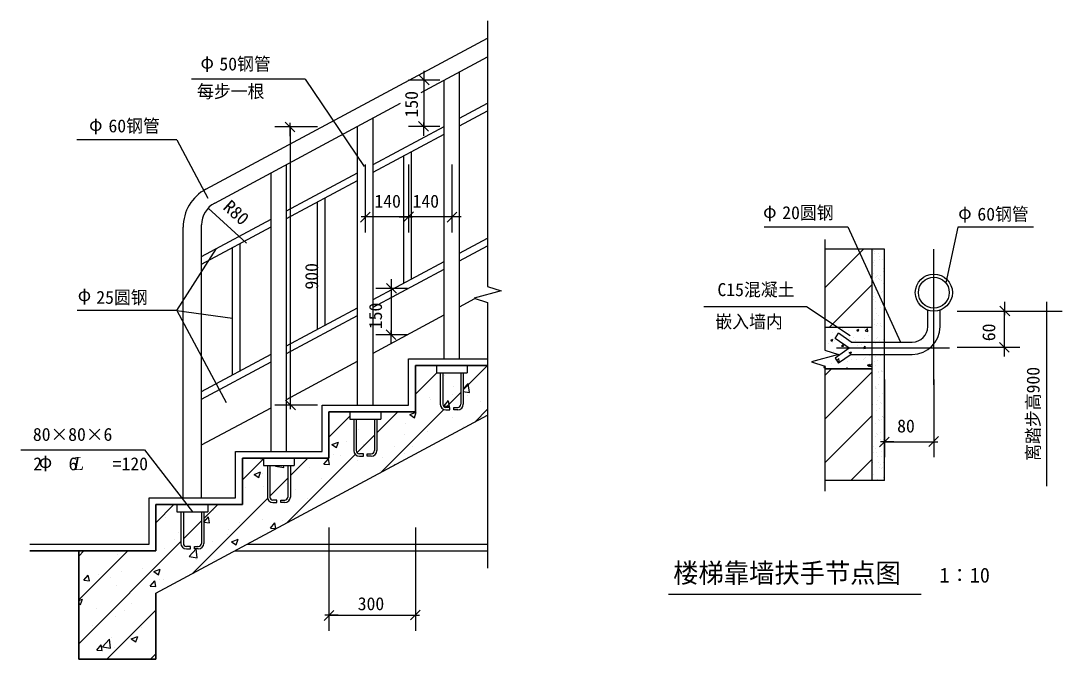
# Model space of a CAD drawing. Header units: metres. Extents: x 1151 to 20515, y -10384 to 12383.
# Drawn here: x 3057 to 19915, y 2057 to 12383 of the extents above; entities that cross this region are included whole.
import ezdxf

# ---------------------------------------------------------------- set-up
doc = ezdxf.new("R2010")
doc.units = ezdxf.units.M
for name, color, linetype in [('OTHER', 7, 'Continuous'), ('PUB_DIM', 3, 'Continuous'), ('PUB_TEXT', 7, 'Continuous')]:
    doc.layers.add(name, color=color, linetype=linetype)

# ---------------------------------------------------------------- blocks, each defined once
blk = doc.blocks.new('_DIMX')
blk.add_line((-150, 0), (65.55, 0))
blk.add_lwpolyline([(-78.91, -75.39), (77.8, 83.92)])

msp = doc.modelspace()

# ---------------------------------------------------------------- linework, layer by layer
for p, q in [((6053.32, 9659.74), (10613.5, 12102.69)), ((9536.16, 11225.54), (10613.5, 11802.69)), ((10158.87, 6917.18), (10158.87, 11559.14)), ((7660.34, 11437.78), (5818.1, 11437.78)), ((7660.34, 11437.78), (8614.9, 10027.02)), ((9908.87, 6917.18), (9908.87, 11425.21)), ((6194.98, 9435.63), (9205.37, 11048.34)), ((10158.87, 10809.14), (10613.5, 11052.69)), ((8758.87, 6167.18), (8758.87, 10809.14)), ((10158.87, 10684.14), (10613.5, 10927.69)), ((8508.87, 6167.18), (8508.87, 10675.21)), ((8758.87, 10059.14), (9908.87, 10675.21)), ((5584.72, 10459.46), (3961.07, 10459.46)), ((5584.72, 10459.46), (6084.99, 9516.42)), ((8758.87, 9934.14), (9908.87, 10550.21)), ((9258.87, 8141.26), (9258.87, 10202)), ((9383.87, 8208.22), (9383.87, 10268.96)), ((7358.87, 5417.18), (7358.87, 10059.14)), ((7108.87, 5417.18), (7108.87, 9925.21)), ((7358.87, 9309.14), (8508.87, 9925.21)), ((7358.87, 9184.14), (8508.87, 9800.21)), ((7858.87, 7391.26), (7858.87, 9452)), ((7983.87, 7458.22), (7983.87, 9518.96)), ((5983.87, 8572.53), (7108.87, 9175.21)), ((5683.87, 4667.18), (5683.87, 9042.7)), ((5983.87, 4667.18), (5983.87, 9083.04)), ((5983.87, 8447.53), (7108.87, 9050.21)), ((15090.59, 9053.03), (16443.33, 9053.03)), ((16443.33, 9053.03), (17299.65, 7186.74)), ((18227.71, 9045.39), (18029.68, 8146.65)), ((19453.29, 9045.39), (18227.71, 9045.39)), ((6608.87, 6721.61), (6608.87, 8782.36)), ((10158.87, 8623.4), (10613.5, 8866.95)), ((5584.72, 7697.28), (6223.42, 8700.86)), ((6483.87, 6654.65), (6483.87, 8715.39)), ((10158.87, 8498.4), (10613.5, 8741.95)), ((17037.51, 8687.3), (16074.15, 8687.3)), ((16074.15, 8062.37), (16699.09, 8687.3)), ((16837.51, 4948.93), (16837.51, 8687.3)), ((16837.51, 4948.93), (16837.51, 8687.3)), ((16854.83, 8662.88), (16854.83, 8662.88)), ((16873.26, 8645.99), (16873.26, 8645.99)), ((16875.1, 8616.26), (16875.1, 8616.26)), ((16935.34, 8622.6), (16935.34, 8622.6)), ((17037.51, 4948.93), (17037.51, 8687.3)), ((17837.51, 6497.23), (17837.51, 8687.3)), ((8758.87, 7873.4), (9908.87, 8489.47)), ((16864.3, 8468.91), (16864.3, 8468.91)), ((16880.58, 8511.19), (16880.58, 8511.19)), ((16960.26, 8566.27), (16960.26, 8566.27)), ((16961.88, 8521.9), (16961.88, 8521.9)), ((17010.32, 8522.51), (17010.32, 8522.51)), ((8758.87, 7748.4), (9908.87, 8364.47)), ((16864.61, 8290.69), (16864.61, 8290.69)), ((16881.4, 8423.58), (16881.4, 8423.58)), ((16972.78, 8264.42), (16972.78, 8264.42)), ((17016.11, 8372.19), (17016.11, 8372.19)), ((17016.62, 8329.82), (17016.62, 8329.82)), ((16141.03, 7422.14), (16837.51, 8118.62)), ((16887.7, 8230.9), (16887.7, 8230.9)), ((16902.89, 8245.36), (16902.89, 8245.36)), ((16920.73, 8257.57), (16920.73, 8257.57)), ((16945.06, 8218.5), (16945.06, 8218.5)), ((16964.15, 8199.48), (16964.15, 8199.48)), ((16982.58, 8182.59), (16982.58, 8182.59)), ((17022.92, 8137.14), (17022.92, 8137.14)), ((16868.5, 7923.9), (16868.5, 7923.9)), ((16877.1, 7992.91), (16877.1, 7992.91)), ((16894, 8038.22), (16894, 8038.22)), ((16983.65, 7994.95), (16983.65, 7994.95)), ((17012.93, 8010.79), (17012.93, 8010.79)), ((17025.82, 7968.09), (17025.82, 7968.09)), ((17029.22, 7944.46), (17029.22, 7944.46)), ((10158.87, 7759.14), (10405.33, 7891.17)), ((14114.19, 7762.45), (15775.7, 7762.45)), ((15775.7, 7762.45), (16484.95, 7293.92)), ((16866.22, 7870.81), (16866.22, 7870.81)), ((16886.93, 7907.01), (16886.93, 7907.01)), ((16900.3, 7845.53), (16900.3, 7845.53)), ((16973.93, 7827.29), (16973.93, 7827.29)), ((19664.88, 7536.74), (19664.88, 7836.74)), ((5584.72, 7697.28), (3968.18, 7697.28)), ((5584.72, 7697.28), (6483.87, 7573.34)), ((5584.72, 7697.28), (6381.26, 6210.42)), ((7358.87, 7123.4), (8508.87, 7739.47)), ((7358.87, 7001.25), (8508.87, 7617.32)), ((8758.87, 7009.14), (9908.87, 7625.21)), ((16888.01, 7735.43), (16888.01, 7735.43)), ((16906.6, 7652.85), (16906.6, 7652.85)), ((16946.98, 7620.4), (16946.98, 7620.4)), ((16969.3, 7746.13), (16969.3, 7746.13)), ((17035.52, 7751.78), (17035.52, 7751.78)), ((17737.51, 7436.74), (17737.51, 7703.9)), ((17937.51, 7436.74), (17937.51, 7703.9)), ((19130.18, 7686.74), (19914.88, 7686.74)), ((19664.88, 4856.25), (19664.88, 7685.74)), ((16837.51, 7422.14), (16074.15, 7422.14)), ((16837.51, 7422.14), (16074.15, 7422.14)), ((16875.93, 7466.7), (16875.93, 7466.7)), ((16878.28, 7551.71), (16878.28, 7551.71)), ((16912.89, 7460.17), (16912.89, 7460.17)), ((16928.15, 7481.8), (16928.15, 7481.8)), ((16977.81, 7460.5), (16977.81, 7460.5)), ((16980.21, 7488.65), (16980.21, 7488.65)), ((16996.24, 7443.61), (16996.24, 7443.61)), ((16203.68, 7337.97), (16203.68, 7337.97)), ((16238.28, 7246.87), (16295.68, 7328.76)), ((16497.33, 7186.74), (16295.68, 7328.76)), ((16353.46, 7412.29), (16353.46, 7412.29)), ((16460.39, 7373.18), (16460.39, 7373.18)), ((16536.46, 7256.49), (16536.46, 7256.49)), ((16588.94, 7379.1), (16623.95, 7392.54)), ((16588.94, 7379.1), (16613.81, 7362.32)), ((16613.75, 7362.27), (16623.89, 7392.48)), ((16712.95, 7405.19), (16712.95, 7405.19)), ((16726.88, 7366.07), (16765.83, 7406.66)), ((16726.88, 7366.07), (16771.35, 7359.17)), ((16771.3, 7359.14), (16765.77, 7406.62)), ((16771.58, 7296.95), (16771.58, 7296.95)), ((16919.19, 7267.49), (16919.19, 7267.49)), ((17027.74, 7369.99), (17027.74, 7369.99)), ((16136.21, 7163.68), (16136.21, 7163.68)), ((16168.82, 7217.83), (16203.83, 7231.27)), ((16168.82, 7217.83), (16193.7, 7201.06)), ((16188.39, 7196.85), (16188.39, 7196.85)), ((16193.64, 7201), (16203.78, 7231.22)), ((16197.6, 7171.53), (16197.6, 7171.53)), ((16221.93, 7215.08), (16221.93, 7215.08)), ((16465.65, 7086.74), (16238.28, 7246.87)), ((16465.65, 7086.74), (16238.28, 6926.61)), ((18091.01, 7086.74), (16261.84, 7086.74)), ((16297.7, 7219.56), (16297.7, 7219.56)), ((16308.2, 7087.06), (16308.2, 7087.06)), ((16343.08, 7120.35), (16367.19, 7149.07)), ((16343.08, 7120.35), (16372.97, 7117.73)), ((16347.1, 7231.56), (16347.1, 7231.56)), ((16372.92, 7117.68), (16367.14, 7149.02)), ((16403.12, 7152.4), (16403.12, 7152.4)), ((16454.31, 7206.73), (16454.31, 7206.73)), ((16479.99, 7246.9), (16479.99, 7246.9)), ((16497.33, 7186.74), (17487.51, 7186.74)), ((16564.61, 7208.28), (16564.61, 7208.28)), ((16599.79, 7137.12), (16599.79, 7137.12)), ((16670.03, 7141.12), (16670.03, 7141.12)), ((16701.71, 7088.97), (16725.82, 7117.7)), ((16701.71, 7088.97), (16727.19, 7086.74)), ((16706.87, 7238.74), (16706.87, 7238.74)), ((16720.7, 7100.86), (16720.7, 7100.86)), ((16731.47, 7086.74), (16725.77, 7117.64)), ((16727.19, 7086.74), (16731.6, 7086.36)), ((16731.55, 7086.3), (16731.47, 7086.74)), ((16831.52, 7197.01), (16831.52, 7197.01)), ((16882.16, 7184.92), (16882.16, 7184.92)), ((16884.53, 7217.14), (16884.53, 7217.14)), ((16900.59, 7168.03), (16900.59, 7168.03)), ((16914.53, 7243.15), (16914.53, 7243.15)), ((16956.7, 7216.29), (16956.7, 7216.29)), ((16987.59, 7088.31), (16987.59, 7088.31)), ((17020.35, 7235.02), (17020.35, 7235.02)), ((5983.87, 6386.79), (7108.87, 6989.47)), ((9333.87, 6917.18), (10613.5, 6917.18)), ((9333.87, 6167.18), (9333.87, 6917.18)), ((16090.39, 7017.88), (16090.39, 7017.88)), ((16191.52, 7005.08), (16191.52, 7005.08)), ((16198.22, 6965.41), (16198.22, 6965.41)), ((16215.56, 7034.36), (16215.56, 7034.36)), ((16238.28, 6926.61), (16295.68, 6844.73)), ((16266.99, 6886.76), (16298.5, 6919.6)), ((16497.33, 6986.75), (16295.68, 6844.73)), ((16303.97, 6872.08), (16298.44, 6919.56)), ((16404.93, 7059.29), (16404.93, 7059.29)), ((16448.23, 7040.28), (16448.23, 7040.28)), ((16465.13, 6954.13), (16465.13, 6954.13)), ((16467.28, 7016.52), (16502.29, 7029.96)), ((16467.28, 7016.52), (16492.15, 6999.75)), ((16492.1, 6999.69), (16502.23, 7029.91)), ((16497.33, 6986.74), (17487.51, 6986.74)), ((16499.16, 6912.09), (16499.16, 6912.09)), ((16700.79, 7072.29), (16700.79, 7072.29)), ((16714.34, 6920.13), (16714.34, 6920.13)), ((16732.05, 6942.85), (16732.05, 6942.85)), ((16790.75, 6962.14), (16790.75, 6962.14)), ((16843.38, 6952.81), (16843.38, 6952.81)), ((16895.43, 6959.66), (16895.43, 6959.66)), ((16976.73, 6970.36), (16976.73, 6970.36)), ((17037.46, 6965.88), (17037.46, 6965.88)), ((5983.87, 6261.79), (7108.87, 6864.47)), ((7358.87, 6259.14), (8508.87, 6875.21)), ((9443.87, 6807.18), (10613.5, 6807.18)), ((9443.87, 6057.18), (9443.87, 6807.18)), ((10613.5, 6805.81), (9443.87, 6805.81)), ((9443.87, 6805.81), (9443.87, 6057.18)), ((9783.87, 6807.18), (9783.87, 6690.23)), ((10219.9, 6412.21), (10613.5, 6805.81)), ((10283.87, 6807.18), (10283.87, 6690.23)), ((16053.83, 6775.63), (16077.93, 6804.35)), ((16053.83, 6775.63), (16083.72, 6773.01)), ((16837.51, 6755.04), (16071.27, 6755.04)), ((16074.15, 6755.04), (16837.51, 6755.04)), ((16074.15, 6648.16), (16181.04, 6755.04)), ((16083.66, 6772.96), (16077.88, 6804.3)), ((16185.44, 6838.63), (16185.44, 6838.63)), ((16273.39, 6862.08), (16273.39, 6862.08)), ((16283.7, 6875.27), (16304.02, 6872.11)), ((16421.52, 6755.04), (16436.56, 6772.98)), ((16439.81, 6755.04), (16436.51, 6772.92)), ((16442.15, 6873.84), (16442.15, 6873.84)), ((16589.17, 6903.65), (16589.17, 6903.65)), ((16694.71, 6905.85), (16694.71, 6905.85)), ((16765.73, 6815.21), (16800.74, 6828.65)), ((16765.73, 6815.21), (16790.6, 6798.44)), ((16790.55, 6798.38), (16800.69, 6828.6)), ((16793.17, 6796.25), (16832.12, 6836.84)), ((16793.17, 6796.25), (16837.51, 6789.37)), ((16837.51, 6789.95), (16832.06, 6836.8)), ((16877.86, 6868.6), (16877.86, 6868.6)), ((16891.94, 6812.73), (16891.94, 6812.73)), ((16931.79, 6882.12), (16931.79, 6882.12)), ((9443.87, 6343.29), (9790.81, 6690.23)), ((9783.87, 6690.23), (10283.87, 6690.23)), ((9847.85, 6690.23), (9847.85, 6180.23)), ((9887.85, 6690.23), (9887.85, 6180.23)), ((9923.23, 6650.62), (9923.23, 6650.62)), ((10179.9, 6690.23), (10179.9, 6180.23)), ((10219.9, 6690.23), (10219.9, 6180.23)), ((16074.15, 5941.05), (16837.51, 6704.41)), ((16935.58, 6706.03), (16935.58, 6706.03)), ((16938.09, 6689.44), (16938.09, 6689.44)), ((16958.62, 6618.19), (16958.62, 6618.19)), ((16987.63, 6712.88), (16987.63, 6712.88)), ((16991.47, 6721.53), (16991.47, 6721.53)), ((17009.91, 6704.64), (17009.91, 6704.64)), ((10066.49, 6472.04), (10066.49, 6472.04)), ((10219.9, 6428.92), (10301.27, 6513.73)), ((10317.8, 6371.27), (10301.23, 6513.72)), ((10610.52, 6412.92), (10610.52, 6412.92)), ((16845.4, 6491.36), (16845.4, 6491.36)), ((16887.57, 6464.49), (16887.57, 6464.49)), ((16891.95, 6441.37), (16891.95, 6441.37)), ((16895.82, 6445.95), (16895.82, 6445.95)), ((16914.26, 6429.06), (16914.26, 6429.06)), ((16944.39, 6496.76), (16944.39, 6496.76)), ((17027.78, 6459.25), (17027.78, 6459.25)), ((9666.91, 6288.69), (9666.91, 6288.69)), ((9692.89, 6260.52), (9692.89, 6260.52)), ((9907.47, 6152.41), (9979.78, 6238.59)), ((9937.92, 6130.23), (10179.9, 6372.21)), ((9997.08, 6144.55), (9979.74, 6238.57)), ((10042.42, 6338.12), (10042.42, 6338.12)), ((10219.9, 6386.46), (10317.84, 6371.27)), ((10282.65, 6321.27), (10282.65, 6321.27)), ((16926.16, 6240.95), (16926.16, 6240.95)), ((16950.69, 6304.08), (16950.69, 6304.08)), ((17001.26, 6349.34), (17001.26, 6349.34)), ((5983.87, 5522.53), (7108.87, 6125.21)), ((7933.87, 6167.18), (9333.87, 6167.18)), ((7933.87, 5417.18), (7933.87, 6167.18)), ((8884.56, 5076.87), (9904.37, 6096.69)), ((9907.47, 6152.41), (9997.12, 6144.56)), ((10002.08, 6130.23), (9937.85, 6130.23)), ((9937.85, 6090.23), (10002.08, 6090.23)), ((10002.08, 6090.23), (10002.08, 6130.23)), ((10065.66, 6130.23), (10129.9, 6130.23)), ((10065.66, 6090.23), (10065.66, 6130.23)), ((10129.9, 6090.23), (10065.66, 6090.23)), ((10407.55, 5892.76), (10613.5, 6098.71)), ((10493.63, 6226.69), (10493.63, 6226.69)), ((16850.8, 6177.04), (16850.8, 6177.04)), ((16902.85, 6183.89), (16902.85, 6183.89)), ((16905.61, 6073.75), (16905.61, 6073.75)), ((16956.99, 6111.39), (16956.99, 6111.39)), ((16968.33, 6214.08), (16968.33, 6214.08)), ((16984.15, 6194.59), (16984.15, 6194.59)), ((5243.87, 3126.5), (10613.5, 6003.09)), ((5243.87, 3126.5), (10613.5, 6003.09)), ((8043.87, 6057.18), (9443.87, 6057.18)), ((8043.87, 5307.18), (8043.87, 6057.18)), ((9443.87, 6057.18), (8043.87, 6057.18)), ((8043.87, 6057.18), (8043.87, 5307.18)), ((8043.87, 5650.4), (8383.87, 5990.4)), ((8383.87, 6057.18), (8383.87, 5940.23)), ((8383.87, 5940.23), (8883.87, 5940.23)), ((8447.85, 5940.23), (8447.85, 5430.23)), ((8487.85, 5940.23), (8487.85, 5430.23)), ((8779.9, 5940.23), (8779.9, 5430.23)), ((8819.9, 5719.32), (9157.76, 6057.18)), ((8819.9, 5940.23), (8819.9, 5430.23)), ((8883.87, 6057.18), (8883.87, 5940.23)), ((9354.5, 6012.51), (9459.52, 6052.83)), ((9354.5, 6012.51), (9429.11, 5962.18)), ((9429.07, 5962.17), (9459.49, 6052.81)), ((10048.25, 5972.7), (10048.25, 5972.7)), ((16074.15, 5233.94), (16837.51, 5997.3)), ((16943, 5930.26), (16943, 5930.26)), ((16963.29, 5918.71), (16963.29, 5918.71)), ((16995.05, 5937.11), (16995.05, 5937.11)), ((17005.14, 5982.55), (17005.14, 5982.55)), ((17006.93, 5990.54), (17006.93, 5990.54)), ((17023.57, 5965.66), (17023.57, 5965.66)), ((8520.43, 5771.05), (8520.43, 5771.05)), ((9290.59, 5876.67), (9290.59, 5876.67)), ((9647.82, 5746.51), (9647.82, 5746.51)), ((10215.91, 5821.3), (10215.91, 5821.3)), ((16889.49, 5866.39), (16889.49, 5866.39)), ((8094.16, 5528.71), (8199.19, 5569.03)), ((8168.74, 5478.37), (8199.15, 5569.02)), ((8324.98, 5572.35), (8324.98, 5572.35)), ((8499.15, 5398.57), (8779.9, 5679.32)), ((9272.31, 5697.07), (9272.31, 5697.07)), ((16899.37, 5665.6), (16899.37, 5665.6)), ((16909.49, 5706.97), (16909.49, 5706.97)), ((16927.92, 5690.08), (16927.92, 5690.08)), ((16969.59, 5726.03), (16969.59, 5726.03)), ((16970.26, 5615.98), (16970.26, 5615.98)), ((17014.92, 5610.36), (17014.92, 5610.36)), ((17035.2, 5683.48), (17035.2, 5683.48)), ((3056.79, 5445.34), (5059.74, 5445.34)), ((5059.74, 5445.34), (5833.87, 4440.23)), ((6533.87, 4667.18), (6533.87, 5417.18)), ((6533.87, 5417.18), (7933.87, 5417.18)), ((8094.16, 5528.71), (8168.78, 5478.39)), ((8600.06, 5527.86), (8600.06, 5527.86)), ((9105.96, 5496.02), (9105.96, 5496.02)), ((9400.79, 5494.03), (9400.79, 5494.03)), ((16841.02, 5429.86), (16841.02, 5429.86)), ((16857.04, 5489.15), (16857.04, 5489.15)), ((16858.22, 5401.27), (16858.22, 5401.27)), ((16899.21, 5462.29), (16899.21, 5462.29)), ((16910.27, 5408.12), (16910.27, 5408.12)), ((16975.89, 5533.35), (16975.89, 5533.35)), ((16991.57, 5418.83), (16991.57, 5418.83)), ((6643.87, 4557.18), (6643.87, 5307.18)), ((6643.87, 5307.18), (8043.87, 5307.18)), ((8043.87, 5307.18), (6643.87, 5307.18)), ((6643.87, 5307.18), (6643.87, 4557.18)), ((6643.87, 4957.51), (6983.87, 5297.51)), ((6887.92, 5306.5), (6888.49, 5307.18)), ((6887.92, 5306.5), (6977.58, 5298.66)), ((6977.54, 5298.65), (6975.97, 5307.18)), ((6983.87, 5307.18), (6983.87, 5190.23)), ((7361.56, 4260.98), (8470.79, 5370.21)), ((7419.9, 5026.42), (7700.65, 5307.18)), ((7483.87, 5307.18), (7483.87, 5190.23)), ((7963.81, 5212.38), (8036.13, 5298.56)), ((8053.43, 5204.52), (8036.09, 5298.54)), ((8115.6, 5360.21), (8115.6, 5360.21)), ((8231.18, 5345.86), (8231.18, 5345.86)), ((8502.19, 5271.71), (8502.19, 5271.71)), ((8602.08, 5380.23), (8537.85, 5380.23)), ((8537.85, 5340.23), (8602.08, 5340.23)), ((8602.08, 5340.23), (8602.08, 5380.23)), ((8665.66, 5340.23), (8665.66, 5380.23)), ((8665.66, 5380.23), (8729.9, 5380.23)), ((8729.9, 5340.23), (8665.66, 5340.23)), ((8916.33, 5326.37), (8916.33, 5326.37)), ((9272.35, 5377.33), (9272.35, 5377.33)), ((16496.25, 4948.93), (16837.51, 5290.2)), ((16847.32, 5237.17), (16847.32, 5237.17)), ((16919.27, 5334.78), (16919.27, 5334.78)), ((16937.8, 5238.74), (16937.8, 5238.74)), ((16982.19, 5340.66), (16982.19, 5340.66)), ((17018.8, 5243.57), (17018.8, 5243.57)), ((17037.23, 5226.68), (17037.23, 5226.68)), ((6833.83, 5044.92), (6938.86, 5085.23)), ((6908.4, 4994.58), (6938.82, 5085.22)), ((6965.45, 5063.22), (6965.45, 5063.22)), ((6983.87, 5190.23), (7483.87, 5190.23)), ((7047.85, 5190.23), (7047.85, 4680.23)), ((7087.85, 5190.23), (7087.85, 4680.23)), ((7181.58, 5179.06), (7192.3, 5190.23)), ((7181.58, 5179.06), (7314.99, 5158.37)), ((7314.95, 5158.37), (7311.24, 5190.23)), ((7379.9, 5190.23), (7379.9, 4680.23)), ((7419.9, 5190.23), (7419.9, 4680.23)), ((7723.11, 5159.25), (7723.11, 5159.25)), ((7963.81, 5212.38), (8053.47, 5204.53)), ((8877.7, 5105.45), (8877.7, 5105.45)), ((9103.32, 5194.07), (9112.02, 5204.43)), ((9112.94, 5199.22), (9111.98, 5204.41)), ((16950.42, 5154.49), (16950.42, 5154.49)), ((16979.97, 5211.88), (16979.97, 5211.88)), ((16988.49, 5147.98), (16988.49, 5147.98)), ((17002.47, 5161.35), (17002.47, 5161.35)), ((6833.83, 5044.92), (6908.44, 4994.59)), ((7087.85, 4694.37), (7379.9, 4986.42)), ((7362.28, 4905.94), (7362.28, 4905.94)), ((7930.38, 4980.74), (7930.38, 4980.74)), ((17037.51, 4948.93), (16074.15, 4948.93)), ((16853.62, 5044.49), (16853.62, 5044.49)), ((16923.15, 4967.99), (16923.15, 4967.99)), ((16941.58, 4951.1), (16941.58, 4951.1)), ((16994.79, 4955.3), (16994.79, 4955.3)), ((17018.56, 4988.33), (17018.56, 4988.33)), ((6700.16, 4833.06), (6700.16, 4833.06)), ((6986.77, 4856.51), (6986.77, 4856.51)), ((7500.9, 4799.23), (7500.9, 4799.23)), ((8301.63, 4765.4), (8301.63, 4765.4)), ((5133.87, 4667.18), (6533.87, 4667.18)), ((5133.87, 3917.18), (5133.87, 4667.18)), ((5243.87, 4557.18), (6643.87, 4557.18)), ((5243.87, 3807.18), (5243.87, 4557.18)), ((5243.87, 4264.61), (5536.43, 4557.18)), ((6643.87, 4557.18), (5243.87, 4557.18)), ((5243.87, 4557.18), (5243.87, 3807.18)), ((5579.34, 4557.18), (5583.87, 4554.12)), ((5583.87, 4557.18), (5583.87, 4440.23)), ((5838.56, 3445.08), (7050.81, 4657.34)), ((6019.9, 4333.53), (6243.54, 4557.18)), ((6083.87, 4557.18), (6083.87, 4440.23)), ((6947.21, 4563.88), (6947.21, 4563.88)), ((7202.08, 4630.23), (7137.85, 4630.23)), ((7137.85, 4590.23), (7202.08, 4590.23)), ((7202.08, 4590.23), (7202.08, 4630.23)), ((7265.66, 4630.23), (7329.9, 4630.23)), ((7265.66, 4590.23), (7265.66, 4630.23)), ((7329.9, 4590.23), (7265.66, 4590.23)), ((7704.87, 4659.91), (7704.87, 4659.91)), ((5583.87, 4440.23), (6083.87, 4440.23)), ((5647.85, 4440.23), (5647.85, 3930.23)), ((5687.85, 4440.23), (5687.85, 3930.23)), ((5979.9, 4440.23), (5979.9, 3930.23)), ((6019.9, 4440.23), (6019.9, 3930.23)), ((6177.06, 4458.26), (6177.06, 4458.26)), ((7535.77, 4389.12), (7535.77, 4389.12)), ((5397.98, 4345.8), (5397.98, 4345.8)), ((5687.85, 4001.48), (5979.9, 4293.53)), ((6020.16, 4272.34), (6092.47, 4358.52)), ((6020.16, 4272.34), (6109.82, 4264.5)), ((6109.78, 4264.49), (6092.43, 4358.51)), ((6592.16, 4264.89), (6592.16, 4264.89)), ((6967.67, 4314.33), (6967.67, 4314.33)), ((7096.05, 4178.22), (7168.36, 4264.4)), ((7185.67, 4170.36), (7168.32, 4264.38)), ((7294.47, 4300.71), (7294.47, 4300.71)), ((5607.33, 4100.4), (5607.33, 4100.4)), ((5644.84, 4140.17), (5644.84, 4140.17)), ((6408.06, 4066.57), (6408.06, 4066.57)), ((6419.69, 4150.55), (6419.69, 4150.55)), ((6928.97, 4064.54), (6928.97, 4064.54)), ((7096.05, 4178.22), (7185.71, 4170.37)), ((3205.22, 3917.18), (5133.87, 3917.18)), ((3993.87, 2307.51), (5647.85, 3961.48)), ((5544.91, 4000.39), (5544.91, 4000.39)), ((5802.08, 3880.23), (5737.85, 3880.23)), ((5802.08, 3840.23), (5802.08, 3880.23)), ((5865.66, 3840.23), (5865.66, 3880.23)), ((5865.66, 3880.23), (5929.9, 3880.23)), ((5923.6, 3898.92), (5923.6, 3898.92)), ((6158.82, 3958.92), (6158.82, 3958.92)), ((6468.86, 3957.19), (6573.88, 3997.51)), ((6468.86, 3957.19), (6543.47, 3906.86)), ((6543.43, 3906.85), (6573.84, 3997.5)), ((6719.79, 3917.18), (10613.5, 3917.18)), ((3205.22, 3807.18), (5243.87, 3807.18)), ((3993.87, 3807.18), (3205.22, 3807.18)), ((3993.87, 2057.18), (3993.87, 3807.18)), ((3993.87, 3721.72), (4079.33, 3807.18)), ((3993.87, 3014.61), (4786.43, 3807.18)), ((5243.87, 3807.18), (3993.87, 3807.18)), ((3993.87, 3807.18), (3993.87, 2057.18)), ((4622.08, 3750.43), (4622.08, 3750.43)), ((5379.74, 3846.46), (5379.74, 3846.46)), ((5737.85, 3840.23), (5802.08, 3840.23)), ((5779.59, 3717.89), (5896.42, 3839.65)), ((5779.59, 3717.89), (5912.99, 3697.2)), ((5929.9, 3840.23), (5865.66, 3840.23)), ((5912.95, 3697.19), (5896.38, 3839.65)), ((6514.46, 3807.18), (10613.5, 3807.18)), ((6514.46, 3807.18), (10613.5, 3807.18)), ((5250.23, 3548.55), (5250.23, 3548.55)), ((5904.33, 3671.04), (5904.33, 3671.04)), ((6197.56, 3673.27), (6197.56, 3673.27)), ((4076.5, 3332.31), (4148.82, 3418.49)), ((4166.12, 3324.46), (4148.78, 3418.48)), ((4306.63, 3424.33), (4306.63, 3424.33)), ((4508.17, 3371.77), (4508.17, 3371.77)), ((4682.14, 3473.76), (4682.14, 3473.76)), ((5029.55, 3520.89), (5029.55, 3520.89)), ((5208.52, 3473.39), (5313.55, 3513.71)), ((5208.52, 3473.39), (5283.14, 3423.07)), ((5283.1, 3423.06), (5313.51, 3513.7)), ((4076.5, 3332.31), (4166.16, 3324.47)), ((4154.77, 3370.73), (4154.77, 3370.73)), ((4603.84, 3251.09), (4603.84, 3251.09)), ((5152.39, 3238.18), (5224.71, 3324.36)), ((5152.39, 3238.18), (5242.05, 3230.34)), ((5242.01, 3230.33), (5224.67, 3324.35)), ((5308.9, 3337.94), (5308.9, 3337.94)), ((5361.5, 3347.12), (5361.5, 3347.12)), ((5243.87, 3126.5), (5243.87, 2057.18)), ((5243.87, 2057.18), (5243.87, 3126.5)), ((13544.41, 3109.87), (17633.88, 3109.87)), ((3993.87, 3007.13), (4053.22, 3029.91)), ((3993.87, 2958.79), (4022.8, 2939.27)), ((4022.76, 2939.26), (4053.18, 3029.9)), ((4287.53, 2882.14), (4287.53, 2882.14)), ((4855.63, 2956.94), (4855.63, 2956.94)), ((4450.65, 2057.18), (5243.87, 2850.4)), ((4585.6, 2751.75), (4585.6, 2751.75)), ((4727.64, 2845.79), (4727.64, 2845.79)), ((4216.06, 2605.28), (4216.06, 2605.28)), ((5016.8, 2571.45), (5016.8, 2571.45)), ((4377.6, 2256.71), (4494.43, 2378.47)), ((4461.03, 2365.32), (4461.03, 2365.32)), ((4510.96, 2236.02), (4494.39, 2378.47)), ((4532.34, 2403.79), (4532.34, 2403.79)), ((4843.55, 2385.67), (4948.58, 2425.99)), ((4843.55, 2385.67), (4918.16, 2335.34)), ((4918.12, 2335.33), (4948.54, 2425.98)), ((4284.63, 2204.02), (4356.95, 2290.2)), ((4284.63, 2204.02), (4374.29, 2196.18)), ((4374.25, 2196.17), (4356.9, 2290.19)), ((4377.6, 2256.71), (4511, 2236.02)), ((4567.36, 2252.41), (4567.36, 2252.41)), ((5243.87, 2057.18), (3993.87, 2057.18)), ((3993.87, 2057.18), (5243.87, 2057.18)), ((5157.76, 2057.18), (5243.87, 2143.29))]:
    msp.add_line(p, q)
for radius in [300, 250]:
    msp.add_circle((17837.51, 7986.74), radius)
for centre, radius, start, end in [((6383.87, 9042.7), 700, 118.18, 180), ((6383.87, 9083.04), 400, 118.18, 180), ((17487.51, 7436.74), 250, 270, 0), ((17487.51, 7436.74), 450, 270, 0), ((9937.85, 6180.23), 90, 180, 270), ((9937.85, 6180.23), 50, 180, 270), ((10129.9, 6180.23), 90, 270, 0), ((10129.9, 6180.23), 50, 270, 0), ((8537.85, 5430.23), 90, 180, 270), ((8537.85, 5430.23), 50, 180, 270), ((8729.9, 5430.23), 90, 270, 0), ((8729.9, 5430.23), 50, 270, 0), ((7137.85, 4680.23), 90, 180, 270), ((7137.85, 4680.23), 50, 180, 270), ((7329.9, 4680.23), 90, 270, 0), ((7329.9, 4680.23), 50, 270, 0), ((5737.85, 3930.23), 90, 180, 270), ((5737.85, 3930.23), 50, 180, 270), ((5929.9, 3930.23), 90, 270, 0), ((5929.9, 3930.23), 50, 270, 0)]:
    msp.add_arc(centre, radius, start, end)
at = {"layer": 'OTHER'}
for p, q in [((10613.5, 12382.69), (10613.5, 8084.93)), ((16074.15, 8846.88), (16074.15, 7056.49)), ((10833.5, 8014.93), (10393.5, 7894.93)), ((10613.5, 8084.93), (10833.5, 8014.93)), ((10393.5, 7894.93), (10613.5, 7824.93)), ((10613.5, 7824.93), (10613.5, 3527.18)), ((16294.15, 6986.49), (15854.15, 6866.49)), ((16074.15, 7056.49), (16294.15, 6986.49)), ((15854.15, 6866.49), (16074.15, 6796.49)), ((16074.15, 6796.49), (16074.15, 4777.31))]:
    msp.add_line(p, q, dxfattribs=at)
at = {"layer": 'PUB_DIM'}
for p, q in [((9841.4, 11425.21), (9330.69, 11425.21)), ((9580.69, 11426.21), (9580.69, 11427.21)), ((9580.69, 11425.21), (9580.69, 10675.21)), ((7861.94, 10667.17), (7167.56, 10667.17)), ((7417.56, 10666.17), (7417.56, 6168.17)), ((9841.4, 10675.21), (9330.69, 10675.21)), ((9580.69, 10674.21), (9580.69, 10673.21)), ((8633.87, 10056.4), (8633.87, 8960.65)), ((9333.87, 10056.4), (9333.87, 8960.65)), ((9333.87, 10056.4), (9333.87, 8960.65)), ((10033.87, 10056.4), (10033.87, 8960.65)), ((6087.68, 9351.87), (6708.41, 8788.48)), ((9332.87, 9210.65), (8634.87, 9210.65)), ((9332.87, 9210.65), (9331.87, 9210.65)), ((10033.87, 9210.65), (9333.87, 9210.65)), ((10034.87, 9210.65), (10035.87, 9210.65)), ((9314.4, 8055.59), (8803.69, 8055.59)), ((9053.69, 8056.59), (9053.69, 8057.59)), ((9053.69, 8055.59), (9053.69, 7305.59)), ((18214.67, 7686.74), (19232.13, 7686.74)), ((18982.13, 7687.74), (18982.13, 7688.74)), ((18982.13, 7102.49), (18982.13, 7686.74)), ((9314.4, 7305.59), (8803.69, 7305.59)), ((9053.69, 7304.59), (9053.69, 7303.59)), ((18214.67, 7102.49), (19232.13, 7102.49)), ((18982.13, 7101.49), (18982.13, 7100.49)), ((17037.52, 6583.22), (17037.52, 5324.32)), ((17837.52, 6583.22), (17837.52, 5324.32)), ((7861.94, 6167.17), (7167.56, 6167.17)), ((17038.52, 5574.32), (17836.52, 5574.32)), ((8043.87, 4189.33), (8043.87, 2517.1)), ((9443.87, 4189.33), (9443.87, 2517.1)), ((8044.87, 2767.1), (9442.87, 2767.1))]:
    msp.add_line(p, q, dxfattribs=at)

# ---------------------------------------------------------------- block references
for p, rotation in [((9580.69, 11425.21), 270), ((7417.56, 10667.17), 90), ((9580.69, 10675.21), 90), ((8633.87, 9210.65), 180), ((10033.87, 9210.65), 180), ((9053.69, 8055.59), 270), ((18982.13, 7686.74), 270), ((9053.69, 7305.59), 90), ((18982.13, 7102.49), 90), ((7417.56, 6167.17), 270), ((17037.52, 5574.32), 180), ((8043.87, 2767.1), 180)]:
    msp.add_blockref('_DIMX', p, dxfattribs=dict(at, rotation=rotation))
for p in [(9333.87, 9210.65), (17837.52, 5574.32), (9443.87, 2767.1)]:
    msp.add_blockref('_DIMX', p, dxfattribs=at)

# ---------------------------------------------------------------- texts
for s, height, p in [('φ', 210, (5965.68, 11611.27)), ('50钢管', 210, (6271.21, 11580.54)), ('每步一根', 210, (5908.78, 11136.75)), ('φ', 210, (4161.94, 10603.49)), ('60钢管', 210, (4475.65, 10578.84)), ('140', 210, (8781.04, 9360.65)), ('140', 210, (9398.16, 9360.65)), ('φ', 210, (15073.53, 9195.65)), ('20圆钢', 210, (15383.26, 9174.87)), ('φ', 210, (18232.03, 9176.51)), ('60钢管', 210, (18542.32, 9151.45)), ('C15混凝土', 210, (14334.12, 7929.74)), ('φ', 210, (3978.24, 7849.95)), ('25圆钢', 210, (4278.52, 7805.41)), ('嵌入墙内', 210, (14300.1, 7412.51)), ('80', 210, (17243.23, 5724.32)), ('80×80×6', 210, (3252.13, 5588.08)), ('2   6    =120', 210, (3258.48, 5112.33)), ('φ', 210, (3347.41, 5150.56)), ('楼梯靠墙扶手节点图', 315, (13617.5, 3293.11)), ('1∶10', 240, (17929.04, 3295.97)), ('300', 210, (8510.95, 2849.07))]:
    msp.add_text(s, height=height).set_placement(p)
for s, p in [('150', (9485.46, 10819.27)), ('900', (7868.95, 8035.89)), ('150', (8903.69, 7394.88)), ('60', (18832.13, 7200.33))]:
    msp.add_text(s, height=210, rotation=90).set_placement(p)
at = {"insert": (3904.82, 5326.42), "char_height": 210, "attachment_point": 1}
msp.add_mtext('{\\fTimes New Roman|b0|i1|c0|p18;L}', dxfattribs=at)
at = {"layer": 'PUB_DIM'}
msp.add_text('R80', height=210, rotation=317.77, dxfattribs=at).set_placement((6315.38, 9347.73))
at = {"layer": 'PUB_TEXT'}
msp.add_text('离踏步高900', height=210, rotation=90, dxfattribs=at).set_placement((19549.49, 5264.16))

doc.saveas('drawing.dxf')
